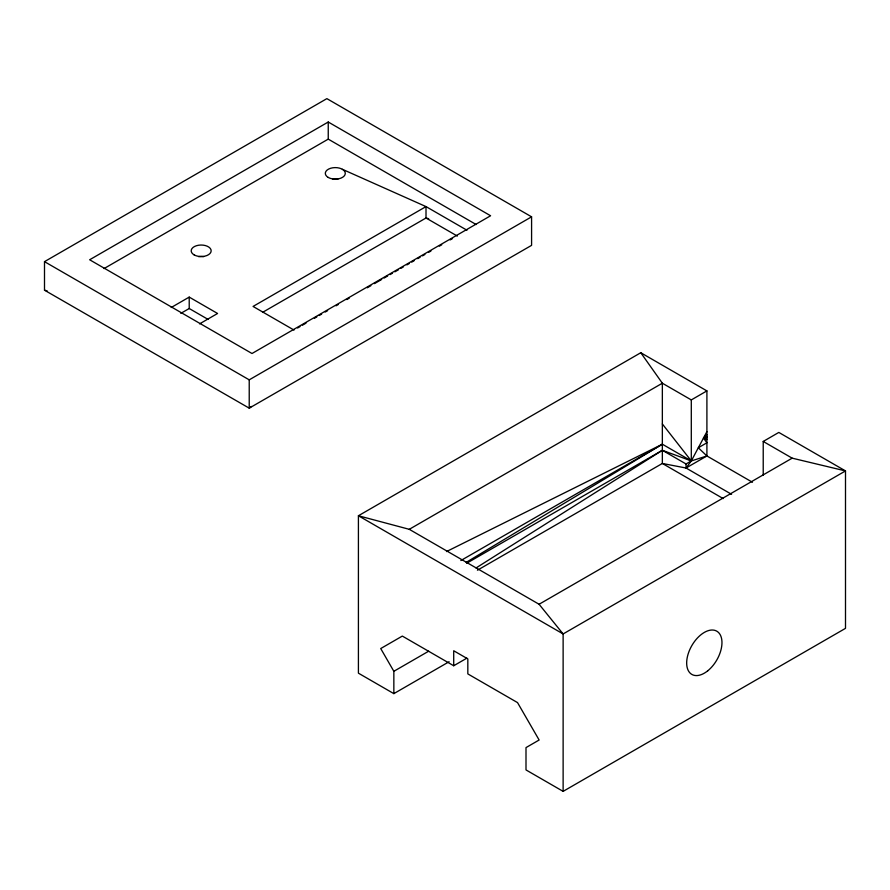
<?xml version="1.0" encoding="UTF-8"?>
<svg xmlns="http://www.w3.org/2000/svg" width="890" height="890" viewBox="0 0 890 890"><rect width="100%" height="100%" fill="white"/><g stroke="black" fill="none" stroke-linecap="round" stroke-linejoin="round"><path stroke-width="1.33" d="M44.5 290.184L44.5 261.649L326.875 98.634L531.586 216.826L531.586 245.351L249.222 408.154L44.5 290.184L47.181 290.897M180.815 313.369L189.214 308.519L189.214 297.104L217.572 313.48L199.571 323.871M531.586 216.826L249.222 379.841L249.222 408.154L251.392 406.43M104.03 268.58L328.243 139.129L328.243 122.019L490.601 215.758L252.004 353.508L89.645 259.769L328.243 122.019M752.462 482.258L706.905 455.958L706.905 390.899L640.778 352.729L358.414 515.755L358.414 673.174L393.847 693.633L393.847 671.305L380.72 648.554L402.325 636.083L453.711 665.753L466.849 658.166M453.711 665.753L453.711 650.757L467.829 658.912L467.829 673.908L517.524 702.599L539.129 740.013L526.001 747.6L526.001 769.928L563.125 791.366L845.5 628.351L845.5 470.921L778.817 432.429L763.22 441.451L763.22 475.416M563.125 791.366L563.125 633.947L539.084 604.265L409.278 529.316L358.414 515.755L563.125 633.947L845.5 470.921L792.167 458.161L763.22 441.451M706.304 438.091L706.894 436.957L706.048 437.569L706.894 439.315L703.489 438.058L706.905 434.565L705.192 438.692L706.894 436.445M706.905 431.661L691.296 460.931L686.034 468.018L662.349 463.456L477.429 570.212M476.039 567.965L662.349 450.296L691.296 460.931L706.905 455.958L698.316 447.759L706.905 442.797L703.489 438.058M466.171 562.391L662.349 444.21L691.296 460.931L691.296 399.922L706.905 390.899M171.214 307.506L189.214 297.104M262.539 312.379L426.01 217.994L428.691 218.695M297.605 327.987L300.008 326.608M302.411 325.217L306.015 323.137M314.426 318.286L316.829 316.896M319.232 315.505L321.635 314.126M325.228 312.045L327.631 310.655M336.042 305.804L338.445 304.413M346.855 299.563L349.258 298.172M367.27 287.77L370.874 285.69M374.479 283.61L381.688 279.449M384.091 278.069L387.684 275.989M390.087 274.598L392.49 273.208M394.893 271.828L398.498 269.748M400.901 268.357L403.303 266.967M406.908 264.886L409.311 263.507M411.714 262.116L414.117 260.726M417.71 258.645L420.113 257.266M422.516 255.875L424.919 254.484M428.524 252.404L430.927 251.024M439.337 246.163L441.74 244.783M450.14 239.922L452.543 238.542M409.278 529.316L662.349 383.212L691.296 399.922M460.842 560.544L662.349 444.21L446.491 551.566M466.627 563.292L662.349 450.296L686.034 463.968L691.296 460.931L662.349 423.963M686.034 463.968L686.034 468.018L706.905 455.958M393.847 671.305L428.691 651.191M539.084 604.265L792.167 458.161M393.847 693.633L449.116 661.726M342.361 169.289L426.01 206.591L466.961 230.221M328.243 139.129L476.172 224.536M457.327 236.072L426.01 217.994L426.01 206.591L253.06 306.438L294.011 330.068M686.034 468.018L731.58 494.317M723.181 498.578L662.349 463.456L662.349 383.212L640.778 352.729M189.214 308.519L208.127 319.432M44.5 261.649L249.222 379.841M332.715 179.213A9.979 5.763 0 0 1 337.889 179.213M198.592 256.643A9.979 5.763 0 0 1 203.766 256.643M707.806 670.76A24.953 14.407 -60 0 0 717.551 631.678A24.953 14.407 -60 0 0 687.592 655.952A24.953 14.407 -60 0 0 707.806 670.76M328.243 177.444A9.979 5.763 0 0 0 344.942 174.863A9.979 5.763 0 0 0 332.715 167.798A9.979 5.763 0 0 0 328.243 177.444M194.12 254.874A9.979 5.763 0 0 0 210.819 252.293A9.979 5.763 0 0 0 198.592 245.228A9.979 5.763 0 0 0 194.12 254.874"/></g></svg>
